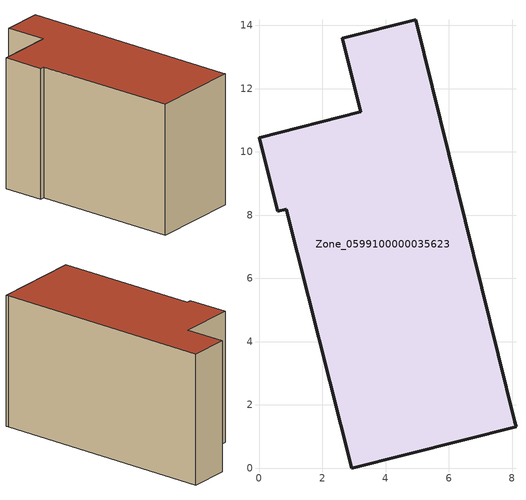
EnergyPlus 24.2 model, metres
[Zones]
Zone_0599100000035623
 floor ground (C_G): 4.95,14.17 8.08,1.47 8.12,1.31 2.93,0 0.86,8.18 0.59,8.12 0,10.45 3.22,11.26 2.63,13.59 z0
 wall outside (C_F): 8.08,1.47 4.95,14.17 2.63,13.59 3.22,11.26 0,10.45 0.59,8.12 0.86,8.18 2.93,0 8.12,1.31 8.08,1.47 z0:7.83
 roof outside (C_R): 2.93,0 8.12,1.31 8.08,1.47 4.95,14.17 2.63,13.59 3.22,11.26 0,10.45 0.59,8.12 0.86,8.18 z7.83
[BUILDING]
Pand.0599100000035623: North Axis=0; Terrain=City; Loads Convergence Tolerance Value=0.04; Temperature Convergence Tolerance Value=0.4; Solar Distribution=FullExterior; Maximum Number of Warmup Days=25; Minimum Number of Warmup Days=1
[Site:Location]
Rotterdam.The.Hague.AP_ZH_NLD Design_Conditions: Latitude=51.96; Longitude=4.45; Time Zone=1; Elevation=-4.5
[SITE:GROUNDTEMPERATURE:BUILDINGSURFACE]
18, 18, 18, 18, 18, 18, 18, 18, 18, 18, 18, 18
[MATERIAL] Thermal Absorptance=0.9; Solar Absorptance=0.7; Visible Absorptance=0.7
Name | Roughness | Thickness | Conductivity | Density | Specific Heat
G.TI.1975-1991 | MediumSmooth | 0.15 | 0.288461 | 540 | 1210
F.TI.1975-1991 | Rough | 0.3 | 0.230769 | 1920 | 840
R.TI.1975-1991 | MediumRough | 0.2 | 0.153846 | 1500 | 1000
[CONSTRUCTION]
C_G: G.TI.1975-1991
C_F: F.TI.1975-1991
C_R: R.TI.1975-1991
[ZONE]
Zone_0599100000035623: Type=1; Multiplier=1; Ceiling Height=Autocalculate; Volume=Autocalculate; Floor Area=autocalculate; Part of Total Floor Area=Yes
[ZONEINFILTRATION:DESIGNFLOWRATE]
Infil_Zone_0599100000035623: Zone or ZoneList or Space or SpaceList=Zone_0599100000035623; Schedule=AlwaysOn; Design Flow Rate Calculation Method=Flow/Area; Flow Rate per Floor Area=0.003; Constant Term Coefficient=1; Temperature Term Coefficient=0; Velocity Term Coefficient=0; Velocity Squared Term Coefficient=0
[HVACTEMPLATE:ZONE:IDEALLOADSAIRSYSTEM]
Zone_0599100000035623: Maximum Heating Supply Air Temperature=50; Minimum Cooling Supply Air Temperature=13; Maximum Heating Supply Air Humidity Ratio=0.0156; Minimum Cooling Supply Air Humidity Ratio=0.0077; Heating Limit=NoLimit; Cooling Limit=NoLimit; Dehumidification Control Type=ConstantSensibleHeatRatio; Cooling Sensible Heat Ratio=0.7; Dehumidification Setpoint=60; Humidification Control Type=None; Humidification Setpoint=30; Outdoor Air Method=None; Outdoor Air Flow Rate per Person=0.00944; Outdoor Air Flow Rate per Zone Floor Area=0; Outdoor Air Flow Rate per Zone=0; Demand Controlled Ventilation Type=None; Outdoor Air Economizer Type=NoEconomizer; Heat Recovery Type=None; Sensible Heat Recovery Effectiveness=0.7; Latent Heat Recovery Effectiveness=0.65
[ZONECONTROL:THERMOSTAT]
ThermostatControl_Zone_0599100000035623: Zone or ZoneList=Zone_0599100000035623; Control Type Schedule=DualSetpointControlType; Control 1=Thermostat_Zone_0599100000035623; Temperature Difference Between Cutout And Setpoint=0
[THERMOSTATSETPOINT:DUALSETPOINT]
Thermostat_Zone_0599100000035623: Heating Setpoint Temperature Schedule=HeatingSetpoint_Zone_0599100000035623; Cooling Setpoint Temperature Schedule=CoolingSetpoint_Zone_0599100000035623
[SCHEDULE:COMPACT]
HeatingSetpoint_Zone_0599100000035623: Through: 12/31, For: AllDays, Until: 24:00, 21
CoolingSetpoint_Zone_0599100000035623: Through: 12/31, For: AllDays, Until: 24:00, 24
DualSetpointControlType: Through: 12/31, For: AllDays, Until: 24:00, 4
AlwaysOn: Through: 12/31, For: AllDays, Until: 24:00, 1
